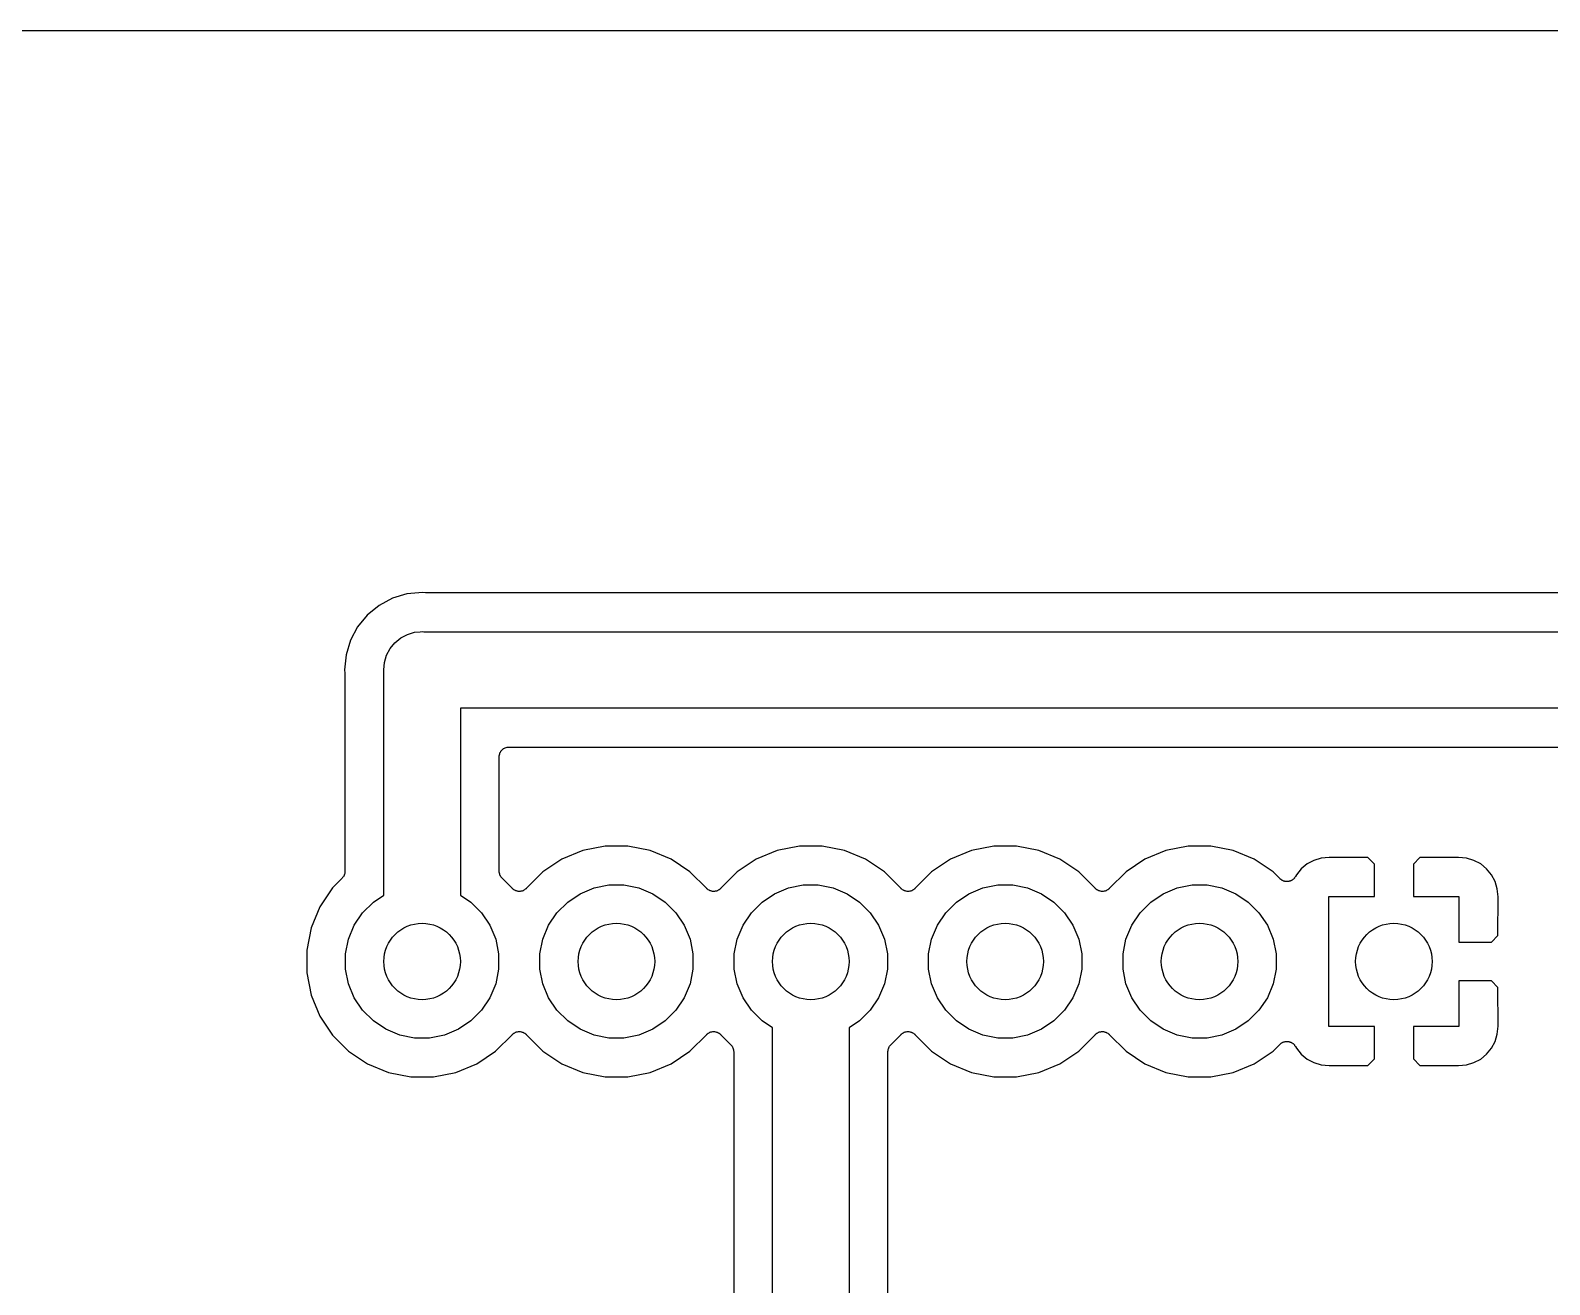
# Model space of a CAD drawing. Extents: x 191 to 259.8, y -137.9 to -38.6.
# Drawn here: x 218.4 to 238.25, y -55.02 to -38.63 of the extents above; entities that cross this region are included whole.
import ezdxf

# ---------------------------------------------------------------- set-up
doc = ezdxf.new("R2010")
doc.units = 0
doc.layers.add('BLACK', color=7, linetype='CONTINUOUS')

msp = doc.modelspace()

# ---------------------------------------------------------------- linework, layer by layer
at = {"layer": 'BLACK', "linetype": 'CONTINUOUS'}
for p, q in [((191.16, -38.633), (259.69, -38.633)), ((223.132, -46.0542), (222.957, -46.1478)), ((223.322, -45.9966), (223.132, -46.0542)), ((223.477, -45.9814), (223.322, -45.9966)), ((223.52, -45.9771), (223.477, -45.9814)), ((223.563, -45.9814), (223.52, -45.9771)), ((223.569, -45.9814), (223.563, -45.9814)), ((223.574, -45.982), (223.569, -45.9814)), ((223.576, -45.982), (223.574, -45.982)), ((252.674, -45.982), (223.576, -45.982)), ((222.957, -46.1478), (222.804, -46.2738)), ((222.678, -46.4273), (222.584, -46.6024)), ((222.804, -46.2738), (222.678, -46.4273)), ((222.584, -46.6024), (222.527, -46.7924)), ((223.102, -46.7109), (223.165, -46.6347)), ((223.165, -46.6347), (223.241, -46.5723)), ((223.241, -46.5723), (223.328, -46.5258)), ((223.328, -46.5258), (223.422, -46.4972)), ((223.422, -46.4972), (223.495, -46.49)), ((223.495, -46.49), (223.52, -46.4876)), ((223.52, -46.4876), (223.545, -46.49)), ((223.545, -46.49), (252.705, -46.49)), ((222.527, -46.7924), (222.507, -46.99)), ((223.027, -46.892), (223.056, -46.7977)), ((223.056, -46.7977), (223.102, -46.7109)), ((222.507, -46.99), (222.511, -47.0333)), ((222.511, -47.0333), (222.512, -47.0351)), ((222.512, -47.0351), (222.511, -47.0404)), ((222.511, -47.0404), (222.512, -47.0458)), ((222.512, -47.0458), (222.512, -49.6228)), ((223.018, -46.99), (223.027, -46.892)), ((223.02, -47.0146), (223.018, -46.99)), ((223.02, -49.9314), (223.02, -47.0146)), ((252.23, -47.49), (224.02, -47.49)), ((224.02, -47.49), (224.02, -49.9314)), ((224.55, -48.0532), (224.558, -48.0441)), ((224.558, -48.0441), (224.566, -48.0349)), ((224.566, -48.0343), (224.575, -48.0268)), ((224.566, -48.0346), (224.566, -48.0343)), ((224.566, -48.0349), (224.566, -48.0346)), ((224.575, -48.0268), (224.585, -48.0192)), ((224.585, -48.0187), (224.596, -48.0132)), ((224.585, -48.019), (224.585, -48.0187)), ((224.585, -48.0192), (224.585, -48.019)), ((224.596, -48.0132), (224.607, -48.0076)), ((224.607, -48.0072), (224.619, -48.0039)), ((224.607, -48.0075), (224.607, -48.0072)), ((224.607, -48.0076), (224.607, -48.0075)), ((224.619, -48.0039), (224.63, -48.0004)), ((224.63, -48.0004), (224.631, -48.0004)), ((224.631, -48.0003), (224.643, -47.9992)), ((224.631, -48.0004), (224.631, -48.0003)), ((224.643, -47.9992), (224.655, -47.998)), ((224.655, -47.998), (251.595, -47.998)), ((224.528, -48.1232), (224.529, -48.1113)), ((224.528, -48.1241), (224.528, -48.1232)), ((224.528, -48.125), (224.528, -48.1241)), ((224.528, -48.1241), (224.528, -48.1241)), ((224.528, -48.1241), (224.528, -48.1241)), ((224.528, -49.6228), (224.528, -48.125)), ((224.529, -48.1113), (224.531, -48.0995)), ((224.531, -48.0986), (224.534, -48.0872)), ((224.531, -48.099), (224.531, -48.0986)), ((224.531, -48.0995), (224.531, -48.099)), ((224.534, -48.0872), (224.538, -48.0758)), ((224.538, -48.075), (224.544, -48.0645)), ((224.538, -48.0754), (224.538, -48.075)), ((224.538, -48.0758), (224.538, -48.0754)), ((224.544, -48.0645), (224.55, -48.054)), ((224.55, -48.0536), (224.55, -48.0532)), ((224.55, -48.054), (224.55, -48.0536)), ((225.62, -49.35), (225.346, -49.4636)), ((225.911, -49.292), (225.62, -49.35)), ((226.209, -49.292), (225.911, -49.292)), ((226.5, -49.35), (226.209, -49.292)), ((226.774, -49.4636), (226.5, -49.35)), ((228.16, -49.35), (227.886, -49.4636)), ((228.451, -49.292), (228.16, -49.35)), ((228.749, -49.292), (228.451, -49.292)), ((229.04, -49.35), (228.749, -49.292)), ((229.314, -49.4636), (229.04, -49.35)), ((230.7, -49.35), (230.426, -49.4636)), ((230.991, -49.292), (230.7, -49.35)), ((231.289, -49.292), (230.991, -49.292)), ((231.58, -49.35), (231.289, -49.292)), ((231.854, -49.4636), (231.58, -49.35)), ((233.24, -49.35), (232.966, -49.4636)), ((233.531, -49.292), (233.24, -49.35)), ((233.829, -49.292), (233.531, -49.292)), ((234.12, -49.35), (233.829, -49.292)), ((234.394, -49.4636), (234.12, -49.35)), ((222.512, -49.6245), (222.511, -49.6362)), ((222.512, -49.6228), (222.512, -49.6232)), ((222.512, -49.6232), (222.512, -49.6232)), ((222.512, -49.6232), (222.512, -49.6232)), ((222.512, -49.6232), (222.512, -49.6245)), ((224.529, -49.6344), (224.528, -49.6228)), ((225.099, -49.6287), (224.88, -49.8473)), ((225.346, -49.4636), (225.099, -49.6287)), ((227.021, -49.6287), (226.774, -49.4636)), ((227.24, -49.8476), (227.021, -49.6287)), ((227.639, -49.6287), (227.42, -49.8473)), ((227.886, -49.4636), (227.639, -49.6287)), ((229.561, -49.6287), (229.314, -49.4636)), ((229.78, -49.8476), (229.561, -49.6287)), ((230.179, -49.6287), (229.96, -49.8473)), ((230.426, -49.4636), (230.179, -49.6287)), ((232.101, -49.6287), (231.854, -49.4636)), ((232.32, -49.8476), (232.101, -49.6287)), ((232.719, -49.6287), (232.5, -49.8473)), ((232.966, -49.4636), (232.719, -49.6287)), ((234.641, -49.6287), (234.394, -49.4636)), ((234.732, -49.719), (234.641, -49.6287)), ((235.009, -49.5891), (234.946, -49.6664)), ((235.086, -49.5256), (235.009, -49.5891)), ((235.175, -49.4784), (235.086, -49.5256)), ((235.27, -49.4494), (235.175, -49.4784)), ((235.376, -49.439), (235.27, -49.4494)), ((235.881, -49.4417), (235.376, -49.439)), ((235.966, -49.5264), (235.881, -49.4417)), ((235.966, -49.95), (235.966, -49.5264)), ((236.559, -49.4417), (236.474, -49.5264)), ((236.474, -49.5264), (236.474, -49.95)), ((237.064, -49.439), (236.559, -49.4417)), ((237.17, -49.4493), (237.064, -49.439)), ((237.265, -49.4784), (237.17, -49.4493)), ((237.354, -49.5256), (237.265, -49.4784)), ((237.431, -49.5891), (237.354, -49.5256)), ((237.494, -49.6664), (237.431, -49.5891)), ((222.475, -49.7126), (222.349, -49.8387)), ((222.482, -49.7035), (222.475, -49.7126)), ((222.49, -49.6945), (222.482, -49.7035)), ((222.491, -49.6934), (222.49, -49.6939)), ((222.49, -49.6939), (222.49, -49.6945)), ((222.496, -49.6831), (222.491, -49.6934)), ((222.502, -49.6728), (222.496, -49.6831)), ((222.506, -49.6603), (222.502, -49.6716)), ((222.502, -49.6716), (222.502, -49.6722)), ((222.502, -49.6722), (222.502, -49.6728)), ((222.509, -49.6492), (222.506, -49.6603)), ((222.511, -49.6362), (222.509, -49.6479)), ((222.509, -49.6479), (222.509, -49.6485)), ((222.509, -49.6485), (222.509, -49.6492)), ((224.53, -49.6461), (224.529, -49.6344)), ((224.53, -49.6468), (224.53, -49.6461)), ((224.53, -49.6474), (224.53, -49.6468)), ((224.534, -49.6586), (224.53, -49.6474)), ((224.537, -49.6699), (224.534, -49.6586)), ((224.537, -49.6705), (224.537, -49.6699)), ((224.538, -49.6712), (224.537, -49.6705)), ((224.543, -49.6815), (224.538, -49.6712)), ((224.548, -49.6919), (224.543, -49.6815)), ((224.549, -49.6925), (224.548, -49.6919)), ((224.549, -49.693), (224.549, -49.6925)), ((224.557, -49.7021), (224.549, -49.693)), ((224.564, -49.7113), (224.557, -49.7021)), ((224.565, -49.7122), (224.564, -49.7113)), ((224.565, -49.7123), (224.565, -49.7122)), ((224.565, -49.7122), (224.565, -49.7122)), ((224.565, -49.7126), (224.565, -49.7123)), ((224.7, -49.8475), (224.565, -49.7126)), ((225.768, -49.8384), (225.962, -49.8)), ((225.962, -49.8), (226.158, -49.8)), ((226.158, -49.8), (226.352, -49.8384)), ((228.308, -49.8384), (228.502, -49.8)), ((228.502, -49.8), (228.698, -49.8)), ((228.698, -49.8), (228.892, -49.8384)), ((230.848, -49.8384), (231.042, -49.8)), ((231.042, -49.8), (231.238, -49.8)), ((231.238, -49.8), (231.432, -49.8384)), ((233.388, -49.8384), (233.582, -49.8)), ((233.582, -49.8), (233.778, -49.8)), ((233.778, -49.8), (233.972, -49.8384)), ((234.736, -49.7227), (234.732, -49.719)), ((234.74, -49.7269), (234.736, -49.7227)), ((234.746, -49.7306), (234.74, -49.7269)), ((234.751, -49.7347), (234.746, -49.7306)), ((234.756, -49.7375), (234.751, -49.7347)), ((234.761, -49.7408), (234.756, -49.7375)), ((234.767, -49.7434), (234.761, -49.7408)), ((234.773, -49.7465), (234.767, -49.7434)), ((234.778, -49.7482), (234.773, -49.7465)), ((234.784, -49.7504), (234.778, -49.7482)), ((234.79, -49.7518), (234.784, -49.7504)), ((234.796, -49.7537), (234.79, -49.7518)), ((234.802, -49.7543), (234.796, -49.7537)), ((234.808, -49.7555), (234.802, -49.7543)), ((234.814, -49.7555), (234.808, -49.7555)), ((234.821, -49.7562), (234.814, -49.7555)), ((234.827, -49.7557), (234.821, -49.7562)), ((234.833, -49.7557), (234.827, -49.7557)), ((234.839, -49.7545), (234.833, -49.7557)), ((234.846, -49.7539), (234.839, -49.7545)), ((234.851, -49.7522), (234.846, -49.7539)), ((234.857, -49.7511), (234.851, -49.7522)), ((234.863, -49.7487), (234.857, -49.7511)), ((234.869, -49.7468), (234.863, -49.7487)), ((234.875, -49.7441), (234.869, -49.7468)), ((234.88, -49.7419), (234.875, -49.7441)), ((234.886, -49.7383), (234.88, -49.7419)), ((234.891, -49.7352), (234.886, -49.7383)), ((234.896, -49.7316), (234.891, -49.7352)), ((234.901, -49.7284), (234.896, -49.7316)), ((234.906, -49.7238), (234.901, -49.7284)), ((234.911, -49.7196), (234.906, -49.7238)), ((234.914, -49.7151), (234.911, -49.7196)), ((234.919, -49.7111), (234.914, -49.7151)), ((234.922, -49.7056), (234.919, -49.7111)), ((234.926, -49.7006), (234.922, -49.7056)), ((234.929, -49.6955), (234.926, -49.7006)), ((234.933, -49.6906), (234.929, -49.6955)), ((234.946, -49.6664), (234.933, -49.6891)), ((234.933, -49.6891), (234.933, -49.6906)), ((237.542, -49.7547), (237.494, -49.6664)), ((237.571, -49.8504), (237.542, -49.7547)), ((222.349, -49.8387), (222.184, -50.0857)), ((222.743, -50.1625), (222.883, -50.0232)), ((222.883, -50.0232), (223.02, -49.9314)), ((224.02, -49.9314), (224.157, -50.0232)), ((224.157, -50.0232), (224.297, -50.1625)), ((224.701, -49.848), (224.7, -49.8475)), ((224.701, -49.8485), (224.701, -49.848)), ((224.709, -49.8552), (224.701, -49.8485)), ((224.718, -49.8621), (224.709, -49.8552)), ((224.718, -49.8625), (224.718, -49.8621)), ((224.719, -49.8628), (224.718, -49.8625)), ((224.719, -49.863), (224.719, -49.8628)), ((224.719, -49.8633), (224.719, -49.863)), ((224.72, -49.8636), (224.719, -49.8633)), ((224.72, -49.864), (224.72, -49.8636)), ((224.73, -49.869), (224.72, -49.864)), ((224.739, -49.8742), (224.73, -49.869)), ((224.74, -49.8744), (224.739, -49.8742)), ((224.74, -49.8747), (224.74, -49.8744)), ((224.741, -49.8748), (224.74, -49.8747)), ((224.741, -49.875), (224.741, -49.8748)), ((224.742, -49.8752), (224.741, -49.875)), ((224.742, -49.8755), (224.742, -49.8752)), ((224.753, -49.8785), (224.742, -49.8755)), ((224.763, -49.8818), (224.753, -49.8785)), ((224.764, -49.8819), (224.763, -49.8818)), ((224.764, -49.8821), (224.764, -49.8819)), ((224.765, -49.8822), (224.764, -49.8821)), ((224.764, -49.8821), (224.764, -49.8821)), ((224.765, -49.8823), (224.765, -49.8822)), ((224.766, -49.8825), (224.765, -49.8823)), ((224.777, -49.8835), (224.766, -49.8825)), ((224.787, -49.8847), (224.777, -49.8835)), ((224.788, -49.8847), (224.787, -49.8847)), ((224.789, -49.8847), (224.788, -49.8847)), ((224.79, -49.8847), (224.789, -49.8847)), ((224.789, -49.8847), (224.789, -49.8847)), ((224.791, -49.8848), (224.79, -49.8847)), ((224.79, -49.8847), (224.79, -49.8847)), ((224.801, -49.8837), (224.791, -49.8848)), ((224.812, -49.8828), (224.801, -49.8837)), ((224.813, -49.8826), (224.812, -49.8828)), ((224.814, -49.8825), (224.813, -49.8826)), ((224.813, -49.8826), (224.813, -49.8826)), ((224.815, -49.8823), (224.814, -49.8824)), ((224.814, -49.8824), (224.814, -49.8825)), ((224.826, -49.879), (224.815, -49.8822)), ((224.815, -49.8822), (224.815, -49.8823)), ((224.836, -49.8762), (224.826, -49.879)), ((224.837, -49.8758), (224.836, -49.8762)), ((224.838, -49.8754), (224.837, -49.8757)), ((224.837, -49.8757), (224.837, -49.8758)), ((224.839, -49.8749), (224.838, -49.8751)), ((224.838, -49.8751), (224.838, -49.8753)), ((224.838, -49.8753), (224.838, -49.8754)), ((224.849, -49.8698), (224.839, -49.8749)), ((224.858, -49.865), (224.849, -49.8698)), ((224.859, -49.8645), (224.858, -49.865)), ((224.86, -49.8639), (224.859, -49.8643)), ((224.859, -49.8643), (224.859, -49.8645)), ((224.861, -49.8631), (224.86, -49.8634)), ((224.86, -49.8634), (224.86, -49.8638)), ((224.86, -49.8638), (224.86, -49.8639)), ((224.869, -49.8563), (224.861, -49.8631)), ((224.878, -49.8497), (224.869, -49.8563)), ((224.879, -49.8488), (224.878, -49.8492)), ((224.878, -49.8492), (224.878, -49.8497)), ((224.88, -49.8476), (224.879, -49.8488)), ((224.88, -49.8473), (224.88, -49.8473)), ((224.88, -49.8473), (224.88, -49.8473)), ((224.88, -49.8473), (224.88, -49.8476)), ((225.283, -50.1625), (225.423, -50.0232)), ((225.423, -50.0232), (225.586, -49.9138)), ((225.586, -49.9138), (225.768, -49.8384)), ((226.352, -49.8384), (226.534, -49.9138)), ((226.534, -49.9138), (226.697, -50.0232)), ((226.697, -50.0232), (226.837, -50.1625)), ((227.241, -49.848), (227.24, -49.8476)), ((227.241, -49.8485), (227.241, -49.848)), ((227.249, -49.8552), (227.241, -49.8485)), ((227.258, -49.8621), (227.249, -49.8552)), ((227.258, -49.8625), (227.258, -49.8621)), ((227.259, -49.8628), (227.258, -49.8625)), ((227.259, -49.863), (227.259, -49.8628)), ((227.259, -49.8633), (227.259, -49.863)), ((227.26, -49.8636), (227.259, -49.8633)), ((227.26, -49.864), (227.26, -49.8636)), ((227.27, -49.869), (227.26, -49.864)), ((227.279, -49.8742), (227.27, -49.869)), ((227.28, -49.8744), (227.279, -49.8742)), ((227.28, -49.8747), (227.28, -49.8744)), ((227.281, -49.8748), (227.28, -49.8747)), ((227.281, -49.875), (227.281, -49.8748)), ((227.282, -49.8752), (227.281, -49.875)), ((227.282, -49.8755), (227.282, -49.8752)), ((227.293, -49.8785), (227.282, -49.8755)), ((227.303, -49.8818), (227.293, -49.8785)), ((227.304, -49.8819), (227.303, -49.8818)), ((227.304, -49.8821), (227.304, -49.8819)), ((227.305, -49.8822), (227.304, -49.8821)), ((227.304, -49.8821), (227.304, -49.8821)), ((227.305, -49.8823), (227.305, -49.8822)), ((227.306, -49.8825), (227.305, -49.8823)), ((227.317, -49.8835), (227.306, -49.8825)), ((227.327, -49.8847), (227.317, -49.8835)), ((227.328, -49.8847), (227.327, -49.8847)), ((227.329, -49.8847), (227.328, -49.8847)), ((227.33, -49.8847), (227.329, -49.8847)), ((227.329, -49.8847), (227.329, -49.8847)), ((227.331, -49.8848), (227.33, -49.8847)), ((227.33, -49.8847), (227.33, -49.8847)), ((227.341, -49.8837), (227.331, -49.8848)), ((227.352, -49.8828), (227.341, -49.8837)), ((227.353, -49.8826), (227.352, -49.8828)), ((227.354, -49.8825), (227.353, -49.8826)), ((227.353, -49.8826), (227.353, -49.8826)), ((227.355, -49.8823), (227.354, -49.8824)), ((227.354, -49.8824), (227.354, -49.8825)), ((227.366, -49.879), (227.355, -49.8822)), ((227.355, -49.8822), (227.355, -49.8823)), ((227.376, -49.8762), (227.366, -49.879)), ((227.377, -49.8758), (227.376, -49.8762)), ((227.378, -49.8754), (227.377, -49.8757)), ((227.377, -49.8757), (227.377, -49.8758)), ((227.379, -49.8749), (227.378, -49.8751)), ((227.378, -49.8751), (227.378, -49.8753)), ((227.378, -49.8753), (227.378, -49.8754)), ((227.389, -49.8698), (227.379, -49.8749)), ((227.398, -49.865), (227.389, -49.8698)), ((227.399, -49.8645), (227.398, -49.865)), ((227.4, -49.8639), (227.399, -49.8643)), ((227.399, -49.8643), (227.399, -49.8645)), ((227.401, -49.8631), (227.4, -49.8634)), ((227.4, -49.8634), (227.4, -49.8638)), ((227.4, -49.8638), (227.4, -49.8639)), ((227.409, -49.8563), (227.401, -49.8631)), ((227.418, -49.8497), (227.409, -49.8563)), ((227.419, -49.8488), (227.418, -49.8492)), ((227.418, -49.8492), (227.418, -49.8497)), ((227.42, -49.8476), (227.419, -49.8488)), ((227.42, -49.8473), (227.42, -49.8473)), ((227.42, -49.8473), (227.42, -49.8473)), ((227.42, -49.8473), (227.42, -49.8476)), ((227.823, -50.1625), (227.963, -50.0232)), ((227.963, -50.0232), (228.126, -49.9138)), ((228.126, -49.9138), (228.308, -49.8384)), ((228.892, -49.8384), (229.074, -49.9138)), ((229.074, -49.9138), (229.237, -50.0232)), ((229.237, -50.0232), (229.377, -50.1625)), ((229.781, -49.848), (229.78, -49.8476)), ((229.781, -49.8485), (229.781, -49.848)), ((229.789, -49.8552), (229.781, -49.8485)), ((229.798, -49.8621), (229.789, -49.8552)), ((229.798, -49.8625), (229.798, -49.8621)), ((229.799, -49.8628), (229.798, -49.8625)), ((229.799, -49.863), (229.799, -49.8628)), ((229.799, -49.8633), (229.799, -49.863)), ((229.8, -49.8636), (229.799, -49.8633)), ((229.8, -49.864), (229.8, -49.8636)), ((229.81, -49.869), (229.8, -49.864)), ((229.819, -49.8742), (229.81, -49.869)), ((229.82, -49.8744), (229.819, -49.8742)), ((229.82, -49.8747), (229.82, -49.8744)), ((229.821, -49.8748), (229.82, -49.8747)), ((229.821, -49.875), (229.821, -49.8748)), ((229.822, -49.8752), (229.821, -49.875)), ((229.822, -49.8755), (229.822, -49.8752)), ((229.833, -49.8785), (229.822, -49.8755)), ((229.843, -49.8818), (229.833, -49.8785)), ((229.844, -49.8819), (229.843, -49.8818)), ((229.844, -49.8821), (229.844, -49.8819)), ((229.845, -49.8822), (229.844, -49.8821)), ((229.844, -49.8821), (229.844, -49.8821)), ((229.845, -49.8823), (229.845, -49.8822)), ((229.846, -49.8825), (229.845, -49.8823)), ((229.857, -49.8835), (229.846, -49.8825)), ((229.867, -49.8847), (229.857, -49.8835)), ((229.868, -49.8847), (229.867, -49.8847)), ((229.869, -49.8847), (229.868, -49.8847)), ((229.87, -49.8847), (229.869, -49.8847)), ((229.869, -49.8847), (229.869, -49.8847)), ((229.871, -49.8848), (229.87, -49.8847)), ((229.87, -49.8847), (229.87, -49.8847)), ((229.881, -49.8837), (229.871, -49.8848)), ((229.892, -49.8828), (229.881, -49.8837)), ((229.893, -49.8826), (229.892, -49.8828)), ((229.894, -49.8825), (229.893, -49.8826)), ((229.893, -49.8826), (229.893, -49.8826)), ((229.895, -49.8823), (229.894, -49.8824)), ((229.894, -49.8824), (229.894, -49.8825)), ((229.906, -49.879), (229.895, -49.8822)), ((229.895, -49.8822), (229.895, -49.8823)), ((229.916, -49.8762), (229.906, -49.879)), ((229.917, -49.8758), (229.916, -49.8762)), ((229.918, -49.8754), (229.917, -49.8757)), ((229.917, -49.8757), (229.917, -49.8758)), ((229.919, -49.8749), (229.918, -49.8751)), ((229.918, -49.8751), (229.918, -49.8753)), ((229.918, -49.8753), (229.918, -49.8754)), ((229.929, -49.8698), (229.919, -49.8749)), ((229.938, -49.865), (229.929, -49.8698)), ((229.939, -49.8645), (229.938, -49.865)), ((229.94, -49.8639), (229.939, -49.8643)), ((229.939, -49.8643), (229.939, -49.8645)), ((229.941, -49.8631), (229.94, -49.8634)), ((229.94, -49.8634), (229.94, -49.8638)), ((229.94, -49.8638), (229.94, -49.8639)), ((229.949, -49.8563), (229.941, -49.8631)), ((229.958, -49.8497), (229.949, -49.8563)), ((229.959, -49.8488), (229.958, -49.8492)), ((229.958, -49.8492), (229.958, -49.8497)), ((229.96, -49.8476), (229.959, -49.8488)), ((229.96, -49.8473), (229.96, -49.8473)), ((229.96, -49.8473), (229.96, -49.8473)), ((229.96, -49.8473), (229.96, -49.8476)), ((230.363, -50.1625), (230.503, -50.0232)), ((230.503, -50.0232), (230.666, -49.9138)), ((230.666, -49.9138), (230.848, -49.8384)), ((231.432, -49.8384), (231.614, -49.9138)), ((231.614, -49.9138), (231.777, -50.0232)), ((231.777, -50.0232), (231.917, -50.1625)), ((232.321, -49.848), (232.32, -49.8476)), ((232.321, -49.8485), (232.321, -49.848)), ((232.329, -49.8552), (232.321, -49.8485)), ((232.338, -49.8621), (232.329, -49.8552)), ((232.338, -49.8625), (232.338, -49.8621)), ((232.339, -49.8628), (232.338, -49.8625)), ((232.339, -49.863), (232.339, -49.8628)), ((232.339, -49.8633), (232.339, -49.863)), ((232.34, -49.8636), (232.339, -49.8633)), ((232.34, -49.864), (232.34, -49.8636)), ((232.35, -49.869), (232.34, -49.864)), ((232.359, -49.8742), (232.35, -49.869)), ((232.36, -49.8744), (232.359, -49.8742)), ((232.36, -49.8747), (232.36, -49.8744)), ((232.361, -49.8748), (232.36, -49.8747)), ((232.361, -49.875), (232.361, -49.8748)), ((232.362, -49.8752), (232.361, -49.875)), ((232.362, -49.8755), (232.362, -49.8752)), ((232.373, -49.8785), (232.362, -49.8755)), ((232.383, -49.8818), (232.373, -49.8785)), ((232.384, -49.8819), (232.383, -49.8818)), ((232.384, -49.8821), (232.384, -49.8819)), ((232.385, -49.8822), (232.384, -49.8821)), ((232.384, -49.8821), (232.384, -49.8821)), ((232.385, -49.8823), (232.385, -49.8822)), ((232.386, -49.8825), (232.385, -49.8823)), ((232.397, -49.8835), (232.386, -49.8825)), ((232.407, -49.8847), (232.397, -49.8835)), ((232.408, -49.8847), (232.407, -49.8847)), ((232.409, -49.8847), (232.408, -49.8847)), ((232.41, -49.8847), (232.409, -49.8847)), ((232.409, -49.8847), (232.409, -49.8847)), ((232.411, -49.8848), (232.41, -49.8847)), ((232.41, -49.8847), (232.41, -49.8847)), ((232.421, -49.8837), (232.411, -49.8848)), ((232.432, -49.8828), (232.421, -49.8837)), ((232.433, -49.8826), (232.432, -49.8828)), ((232.434, -49.8825), (232.433, -49.8826)), ((232.433, -49.8826), (232.433, -49.8826)), ((232.435, -49.8823), (232.434, -49.8824)), ((232.434, -49.8824), (232.434, -49.8825)), ((232.446, -49.879), (232.435, -49.8822)), ((232.435, -49.8822), (232.435, -49.8823)), ((232.456, -49.8762), (232.446, -49.879)), ((232.457, -49.8758), (232.456, -49.8762)), ((232.458, -49.8754), (232.457, -49.8757)), ((232.457, -49.8757), (232.457, -49.8758)), ((232.459, -49.8749), (232.458, -49.8751)), ((232.458, -49.8751), (232.458, -49.8753)), ((232.458, -49.8753), (232.458, -49.8754)), ((232.469, -49.8698), (232.459, -49.8749)), ((232.478, -49.865), (232.469, -49.8698)), ((232.479, -49.8645), (232.478, -49.865)), ((232.48, -49.8639), (232.479, -49.8643)), ((232.479, -49.8643), (232.479, -49.8645)), ((232.481, -49.8631), (232.48, -49.8634)), ((232.48, -49.8634), (232.48, -49.8638)), ((232.48, -49.8638), (232.48, -49.8639)), ((232.489, -49.8563), (232.481, -49.8631)), ((232.498, -49.8497), (232.489, -49.8563)), ((232.499, -49.8488), (232.498, -49.8492)), ((232.498, -49.8492), (232.498, -49.8497)), ((232.5, -49.8476), (232.499, -49.8488)), ((232.5, -49.8473), (232.5, -49.8473)), ((232.5, -49.8473), (232.5, -49.8473)), ((232.5, -49.8473), (232.5, -49.8476)), ((232.903, -50.1625), (233.043, -50.0232)), ((233.043, -50.0232), (233.206, -49.9138)), ((233.206, -49.9138), (233.388, -49.8384)), ((233.972, -49.8384), (234.154, -49.9138)), ((234.154, -49.9138), (234.317, -50.0232)), ((234.317, -50.0232), (234.457, -50.1625)), ((235.37, -51.65), (235.37, -49.95)), ((235.37, -49.95), (235.966, -49.95)), ((236.474, -49.95), (237.07, -49.95)), ((237.07, -49.95), (237.07, -50.546)), ((237.581, -49.9559), (237.571, -49.8504)), ((237.578, -50.4614), (237.581, -49.9559)), ((222.184, -50.0857), (222.07, -50.3601)), ((222.634, -50.3263), (222.743, -50.1625)), ((224.297, -50.1625), (224.406, -50.3263)), ((225.174, -50.3263), (225.283, -50.1625)), ((226.837, -50.1625), (226.946, -50.3263)), ((227.714, -50.3263), (227.823, -50.1625)), ((229.377, -50.1625), (229.486, -50.3263)), ((230.254, -50.3263), (230.363, -50.1625)), ((231.917, -50.1625), (232.026, -50.3263)), ((232.794, -50.3263), (232.903, -50.1625)), ((234.457, -50.1625), (234.566, -50.3263)), ((222.07, -50.3601), (222.012, -50.6515)), ((222.558, -50.5083), (222.634, -50.3263)), ((224.406, -50.3263), (224.482, -50.5083)), ((225.098, -50.5083), (225.174, -50.3263)), ((226.946, -50.3263), (227.022, -50.5083)), ((227.638, -50.5083), (227.714, -50.3263)), ((229.486, -50.3263), (229.562, -50.5083)), ((230.178, -50.5083), (230.254, -50.3263)), ((232.026, -50.3263), (232.102, -50.5083)), ((232.718, -50.5083), (232.794, -50.3263)), ((234.566, -50.3263), (234.642, -50.5083)), ((222.52, -50.7015), (222.558, -50.5083)), ((224.482, -50.5083), (224.52, -50.7015)), ((225.06, -50.7015), (225.098, -50.5083)), ((227.022, -50.5083), (227.06, -50.7015)), ((227.6, -50.7015), (227.638, -50.5083)), ((229.562, -50.5083), (229.6, -50.7015)), ((230.14, -50.7015), (230.178, -50.5083)), ((232.102, -50.5083), (232.14, -50.7015)), ((232.68, -50.7015), (232.718, -50.5083)), ((234.642, -50.5083), (234.68, -50.7015)), ((237.07, -50.546), (237.494, -50.546)), ((237.494, -50.546), (237.578, -50.4614)), ((222.012, -50.6515), (222.012, -50.9485)), ((222.52, -50.8985), (222.52, -50.7015)), ((224.52, -50.7015), (224.52, -50.8985)), ((225.06, -50.8985), (225.06, -50.7015)), ((227.06, -50.7015), (227.06, -50.8985)), ((227.6, -50.8985), (227.6, -50.7015)), ((229.6, -50.7015), (229.6, -50.8985)), ((230.14, -50.8985), (230.14, -50.7015)), ((232.14, -50.7015), (232.14, -50.8985)), ((232.68, -50.8985), (232.68, -50.7015)), ((234.68, -50.7015), (234.68, -50.8985)), ((222.012, -50.9485), (222.07, -51.2399)), ((222.558, -51.0917), (222.52, -50.8985)), ((224.52, -50.8985), (224.482, -51.0917)), ((225.098, -51.0917), (225.06, -50.8985)), ((227.06, -50.8985), (227.022, -51.0917)), ((227.638, -51.0917), (227.6, -50.8985)), ((229.6, -50.8985), (229.562, -51.0917)), ((230.178, -51.0917), (230.14, -50.8985)), ((232.14, -50.8985), (232.102, -51.0917)), ((232.718, -51.0917), (232.68, -50.8985)), ((234.68, -50.8985), (234.642, -51.0917)), ((222.634, -51.2737), (222.558, -51.0917)), ((224.482, -51.0917), (224.406, -51.2737)), ((225.174, -51.2737), (225.098, -51.0917)), ((227.022, -51.0917), (226.946, -51.2737)), ((227.714, -51.2737), (227.638, -51.0917)), ((229.562, -51.0917), (229.486, -51.2737)), ((230.254, -51.2737), (230.178, -51.0917)), ((232.102, -51.0917), (232.026, -51.2737)), ((232.794, -51.2737), (232.718, -51.0917)), ((234.642, -51.0917), (234.566, -51.2737)), ((237.07, -51.054), (237.07, -51.65)), ((237.494, -51.054), (237.07, -51.054)), ((237.578, -51.1386), (237.494, -51.054)), ((237.581, -51.6441), (237.578, -51.1386)), ((222.07, -51.2399), (222.184, -51.5143)), ((222.743, -51.4375), (222.634, -51.2737)), ((224.406, -51.2737), (224.297, -51.4375)), ((225.283, -51.4375), (225.174, -51.2737)), ((226.946, -51.2737), (226.837, -51.4375)), ((227.823, -51.4375), (227.714, -51.2737)), ((229.486, -51.2737), (229.377, -51.4375)), ((230.363, -51.4375), (230.254, -51.2737)), ((232.026, -51.2737), (231.917, -51.4375)), ((232.903, -51.4375), (232.794, -51.2737)), ((234.566, -51.2737), (234.457, -51.4375)), ((222.184, -51.5143), (222.349, -51.7613)), ((222.883, -51.5768), (222.743, -51.4375)), ((223.046, -51.6862), (222.883, -51.5768)), ((224.157, -51.5768), (223.994, -51.6862)), ((224.297, -51.4375), (224.157, -51.5768)), ((225.423, -51.5768), (225.283, -51.4375)), ((225.586, -51.6862), (225.423, -51.5768)), ((226.697, -51.5768), (226.534, -51.6862)), ((226.837, -51.4375), (226.697, -51.5768)), ((227.963, -51.5768), (227.823, -51.4375)), ((228.1, -51.6686), (227.963, -51.5768)), ((229.237, -51.5768), (229.1, -51.6686)), ((229.377, -51.4375), (229.237, -51.5768)), ((230.503, -51.5768), (230.363, -51.4375)), ((230.666, -51.6862), (230.503, -51.5768)), ((231.777, -51.5768), (231.614, -51.6862)), ((231.917, -51.4375), (231.777, -51.5768)), ((233.043, -51.5768), (232.903, -51.4375)), ((233.206, -51.6862), (233.043, -51.5768)), ((234.317, -51.5768), (234.154, -51.6862)), ((234.457, -51.4375), (234.317, -51.5768)), ((222.349, -51.7613), (222.559, -51.9713)), ((223.228, -51.7616), (223.046, -51.6862)), ((223.422, -51.8), (223.228, -51.7616)), ((223.618, -51.8), (223.422, -51.8)), ((223.812, -51.7616), (223.618, -51.8)), ((223.994, -51.6862), (223.812, -51.7616)), ((224.481, -51.9713), (224.7, -51.7527)), ((224.7, -51.7524), (224.701, -51.7512)), ((224.7, -51.7527), (224.7, -51.7524)), ((224.7, -51.7527), (224.7, -51.7527)), ((224.7, -51.7527), (224.7, -51.7527)), ((224.701, -51.7512), (224.702, -51.7508)), ((224.702, -51.7503), (224.711, -51.7437)), ((224.702, -51.7508), (224.702, -51.7503)), ((224.711, -51.7437), (224.719, -51.7369)), ((224.719, -51.7369), (224.72, -51.7366)), ((224.72, -51.7361), (224.721, -51.7357)), ((224.72, -51.7362), (224.72, -51.7361)), ((224.72, -51.7366), (224.72, -51.7362)), ((224.721, -51.7355), (224.722, -51.735)), ((224.721, -51.7357), (224.721, -51.7355)), ((224.722, -51.735), (224.731, -51.7302)), ((224.731, -51.7302), (224.741, -51.7251)), ((224.741, -51.7251), (224.742, -51.7249)), ((224.742, -51.7246), (224.743, -51.7243)), ((224.742, -51.7247), (224.742, -51.7246)), ((224.742, -51.7249), (224.742, -51.7247)), ((224.743, -51.7242), (224.744, -51.7238)), ((224.743, -51.7243), (224.743, -51.7242)), ((224.744, -51.7238), (224.754, -51.721)), ((224.754, -51.721), (224.765, -51.7178)), ((224.765, -51.7177), (224.766, -51.7176)), ((224.765, -51.7178), (224.765, -51.7177)), ((224.766, -51.7175), (224.767, -51.7174)), ((224.766, -51.7176), (224.766, -51.7175)), ((224.767, -51.7174), (224.768, -51.7172)), ((224.767, -51.7174), (224.767, -51.7174)), ((224.768, -51.7172), (224.779, -51.7163)), ((224.779, -51.7163), (224.789, -51.7152)), ((224.789, -51.7152), (224.79, -51.7153)), ((224.79, -51.7153), (224.79, -51.7153)), ((224.79, -51.7153), (224.791, -51.7153)), ((224.791, -51.7153), (224.791, -51.7153)), ((224.791, -51.7153), (224.792, -51.7153)), ((224.792, -51.7153), (224.793, -51.7153)), ((224.793, -51.7153), (224.803, -51.7165)), ((224.803, -51.7165), (224.814, -51.7175)), ((224.814, -51.7175), (224.815, -51.7177)), ((224.815, -51.7177), (224.815, -51.7178)), ((224.815, -51.7178), (224.816, -51.7179)), ((224.816, -51.7179), (224.816, -51.7179)), ((224.816, -51.7179), (224.816, -51.7181)), ((224.816, -51.7181), (224.817, -51.7182)), ((224.817, -51.7182), (224.827, -51.7215)), ((224.827, -51.7215), (224.838, -51.7245)), ((224.838, -51.7245), (224.838, -51.7248)), ((224.838, -51.7248), (224.839, -51.725)), ((224.839, -51.725), (224.839, -51.7252)), ((224.839, -51.7252), (224.84, -51.7253)), ((224.84, -51.7253), (224.84, -51.7256)), ((224.84, -51.7256), (224.841, -51.7258)), ((224.841, -51.7258), (224.85, -51.731)), ((224.85, -51.731), (224.86, -51.736)), ((224.86, -51.736), (224.86, -51.7364)), ((224.86, -51.7364), (224.861, -51.7367)), ((224.861, -51.7367), (224.861, -51.737)), ((224.861, -51.737), (224.861, -51.7372)), ((224.861, -51.7372), (224.862, -51.7375)), ((224.862, -51.7375), (224.862, -51.7379)), ((224.862, -51.7379), (224.871, -51.7448)), ((224.871, -51.7448), (224.879, -51.7515)), ((224.879, -51.7515), (224.879, -51.752)), ((224.879, -51.752), (224.88, -51.7524)), ((224.88, -51.7524), (225.099, -51.9713)), ((225.768, -51.7616), (225.586, -51.6862)), ((225.962, -51.8), (225.768, -51.7616)), ((226.158, -51.8), (225.962, -51.8)), ((226.352, -51.7616), (226.158, -51.8)), ((226.534, -51.6862), (226.352, -51.7616)), ((227.021, -51.9713), (227.24, -51.7527)), ((227.24, -51.7524), (227.241, -51.7512)), ((227.24, -51.7527), (227.24, -51.7524)), ((227.24, -51.7527), (227.24, -51.7527)), ((227.24, -51.7527), (227.24, -51.7527)), ((227.241, -51.7512), (227.242, -51.7508)), ((227.242, -51.7503), (227.251, -51.7437)), ((227.242, -51.7508), (227.242, -51.7503)), ((227.251, -51.7437), (227.259, -51.7369)), ((227.259, -51.7369), (227.26, -51.7366)), ((227.26, -51.7361), (227.261, -51.7357)), ((227.26, -51.7362), (227.26, -51.7361)), ((227.26, -51.7366), (227.26, -51.7362)), ((227.261, -51.7355), (227.262, -51.735)), ((227.261, -51.7357), (227.261, -51.7355)), ((227.262, -51.735), (227.271, -51.7302)), ((227.271, -51.7302), (227.281, -51.7251)), ((227.281, -51.7251), (227.282, -51.7249)), ((227.282, -51.7246), (227.283, -51.7243)), ((227.282, -51.7247), (227.282, -51.7246)), ((227.282, -51.7249), (227.282, -51.7247)), ((227.283, -51.7242), (227.284, -51.7238)), ((227.283, -51.7243), (227.283, -51.7242)), ((227.284, -51.7238), (227.294, -51.721)), ((227.294, -51.721), (227.305, -51.7178)), ((227.305, -51.7177), (227.306, -51.7176)), ((227.305, -51.7178), (227.305, -51.7177)), ((227.306, -51.7175), (227.307, -51.7174)), ((227.306, -51.7176), (227.306, -51.7175)), ((227.307, -51.7174), (227.308, -51.7172)), ((227.307, -51.7174), (227.307, -51.7174)), ((227.308, -51.7172), (227.319, -51.7163)), ((227.319, -51.7163), (227.329, -51.7152)), ((227.329, -51.7152), (227.33, -51.7153)), ((227.33, -51.7153), (227.33, -51.7153)), ((227.33, -51.7153), (227.331, -51.7153)), ((227.331, -51.7153), (227.331, -51.7153)), ((227.331, -51.7153), (227.332, -51.7153)), ((227.332, -51.7153), (227.333, -51.7153)), ((227.333, -51.7153), (227.343, -51.7165)), ((227.343, -51.7165), (227.354, -51.7175)), ((227.354, -51.7175), (227.355, -51.7177)), ((227.355, -51.7177), (227.355, -51.7178)), ((227.355, -51.7178), (227.356, -51.7179)), ((227.356, -51.7179), (227.356, -51.7179)), ((227.356, -51.7179), (227.356, -51.7181)), ((227.356, -51.7181), (227.357, -51.7182)), ((227.357, -51.7182), (227.367, -51.7215)), ((227.367, -51.7215), (227.378, -51.7245)), ((227.378, -51.7245), (227.378, -51.7248)), ((227.378, -51.7248), (227.379, -51.725)), ((227.379, -51.725), (227.379, -51.7252)), ((227.379, -51.7252), (227.38, -51.7253)), ((227.38, -51.7253), (227.38, -51.7256)), ((227.38, -51.7256), (227.381, -51.7258)), ((227.381, -51.7258), (227.39, -51.731)), ((227.39, -51.731), (227.4, -51.736)), ((227.4, -51.736), (227.4, -51.7364)), ((227.4, -51.7364), (227.401, -51.7367)), ((227.401, -51.7367), (227.401, -51.737)), ((227.401, -51.737), (227.401, -51.7372)), ((227.401, -51.7372), (227.402, -51.7375)), ((227.402, -51.7375), (227.402, -51.7379)), ((227.402, -51.7379), (227.411, -51.7448)), ((227.411, -51.7448), (227.419, -51.7515)), ((227.419, -51.7515), (227.419, -51.752)), ((227.419, -51.752), (227.42, -51.7524)), ((227.42, -51.7524), (227.555, -51.8874)), ((228.1, -58.2129), (228.1, -51.6686)), ((229.1, -51.6686), (229.1, -58.3954)), ((229.645, -51.8874), (229.78, -51.7527)), ((229.78, -51.7524), (229.781, -51.7512)), ((229.78, -51.7527), (229.78, -51.7524)), ((229.78, -51.7527), (229.78, -51.7527)), ((229.78, -51.7527), (229.78, -51.7527)), ((229.781, -51.7512), (229.782, -51.7508)), ((229.782, -51.7503), (229.791, -51.7437)), ((229.782, -51.7508), (229.782, -51.7503)), ((229.791, -51.7437), (229.799, -51.7369)), ((229.799, -51.7369), (229.8, -51.7366)), ((229.8, -51.7361), (229.801, -51.7357)), ((229.8, -51.7362), (229.8, -51.7361)), ((229.8, -51.7366), (229.8, -51.7362)), ((229.801, -51.7355), (229.802, -51.735)), ((229.801, -51.7357), (229.801, -51.7355)), ((229.802, -51.735), (229.811, -51.7302)), ((229.811, -51.7302), (229.821, -51.7251)), ((229.821, -51.7251), (229.822, -51.7249)), ((229.822, -51.7246), (229.823, -51.7243)), ((229.822, -51.7247), (229.822, -51.7246)), ((229.822, -51.7249), (229.822, -51.7247)), ((229.823, -51.7242), (229.824, -51.7238)), ((229.823, -51.7243), (229.823, -51.7242)), ((229.824, -51.7238), (229.834, -51.721)), ((229.834, -51.721), (229.845, -51.7178)), ((229.845, -51.7177), (229.846, -51.7176)), ((229.845, -51.7178), (229.845, -51.7177)), ((229.846, -51.7175), (229.847, -51.7174)), ((229.846, -51.7176), (229.846, -51.7175)), ((229.847, -51.7174), (229.848, -51.7172)), ((229.847, -51.7174), (229.847, -51.7174)), ((229.848, -51.7172), (229.859, -51.7163)), ((229.859, -51.7163), (229.869, -51.7152)), ((229.869, -51.7152), (229.87, -51.7153)), ((229.87, -51.7153), (229.87, -51.7153)), ((229.87, -51.7153), (229.871, -51.7153)), ((229.871, -51.7153), (229.871, -51.7153)), ((229.871, -51.7153), (229.872, -51.7153)), ((229.872, -51.7153), (229.873, -51.7153)), ((229.873, -51.7153), (229.883, -51.7165)), ((229.883, -51.7165), (229.894, -51.7175)), ((229.894, -51.7175), (229.895, -51.7177)), ((229.895, -51.7177), (229.895, -51.7178)), ((229.895, -51.7178), (229.896, -51.7179)), ((229.896, -51.7179), (229.896, -51.7179)), ((229.896, -51.7179), (229.896, -51.7181)), ((229.896, -51.7181), (229.897, -51.7182)), ((229.897, -51.7182), (229.907, -51.7215)), ((229.907, -51.7215), (229.918, -51.7245)), ((229.918, -51.7245), (229.918, -51.7248)), ((229.918, -51.7248), (229.919, -51.725)), ((229.919, -51.725), (229.919, -51.7252)), ((229.919, -51.7252), (229.92, -51.7253)), ((229.92, -51.7253), (229.92, -51.7256)), ((229.92, -51.7256), (229.921, -51.7258)), ((229.921, -51.7258), (229.93, -51.731)), ((229.93, -51.731), (229.94, -51.736)), ((229.94, -51.736), (229.94, -51.7364)), ((229.94, -51.7364), (229.941, -51.7367)), ((229.941, -51.7367), (229.941, -51.737)), ((229.941, -51.737), (229.941, -51.7372)), ((229.941, -51.7372), (229.942, -51.7375)), ((229.942, -51.7375), (229.942, -51.7379)), ((229.942, -51.7379), (229.951, -51.7448)), ((229.951, -51.7448), (229.959, -51.7515)), ((229.959, -51.7515), (229.959, -51.752)), ((229.959, -51.752), (229.96, -51.7524)), ((229.96, -51.7524), (230.179, -51.9713)), ((230.848, -51.7616), (230.666, -51.6862)), ((231.042, -51.8), (230.848, -51.7616)), ((231.238, -51.8), (231.042, -51.8)), ((231.432, -51.7616), (231.238, -51.8)), ((231.614, -51.6862), (231.432, -51.7616)), ((232.101, -51.9713), (232.32, -51.7527)), ((232.32, -51.7524), (232.321, -51.7512)), ((232.32, -51.7527), (232.32, -51.7524)), ((232.32, -51.7527), (232.32, -51.7527)), ((232.32, -51.7527), (232.32, -51.7527)), ((232.321, -51.7512), (232.322, -51.7508)), ((232.322, -51.7503), (232.331, -51.7437)), ((232.322, -51.7508), (232.322, -51.7503)), ((232.331, -51.7437), (232.339, -51.7369)), ((232.339, -51.7369), (232.34, -51.7366)), ((232.34, -51.7361), (232.341, -51.7357)), ((232.34, -51.7362), (232.34, -51.7361)), ((232.34, -51.7366), (232.34, -51.7362)), ((232.341, -51.7355), (232.342, -51.735)), ((232.341, -51.7357), (232.341, -51.7355)), ((232.342, -51.735), (232.351, -51.7302)), ((232.351, -51.7302), (232.361, -51.7251)), ((232.361, -51.7251), (232.362, -51.7249)), ((232.362, -51.7246), (232.363, -51.7243)), ((232.362, -51.7247), (232.362, -51.7246)), ((232.362, -51.7249), (232.362, -51.7247)), ((232.363, -51.7242), (232.364, -51.7238)), ((232.363, -51.7243), (232.363, -51.7242)), ((232.364, -51.7238), (232.374, -51.721)), ((232.374, -51.721), (232.385, -51.7178)), ((232.385, -51.7177), (232.386, -51.7176)), ((232.385, -51.7178), (232.385, -51.7177)), ((232.386, -51.7175), (232.387, -51.7174)), ((232.386, -51.7176), (232.386, -51.7175)), ((232.387, -51.7174), (232.388, -51.7172)), ((232.387, -51.7174), (232.387, -51.7174)), ((232.388, -51.7172), (232.399, -51.7163)), ((232.399, -51.7163), (232.409, -51.7152)), ((232.409, -51.7152), (232.41, -51.7153)), ((232.41, -51.7153), (232.41, -51.7153)), ((232.41, -51.7153), (232.411, -51.7153)), ((232.411, -51.7153), (232.411, -51.7153)), ((232.411, -51.7153), (232.412, -51.7153)), ((232.412, -51.7153), (232.413, -51.7153)), ((232.413, -51.7153), (232.423, -51.7165)), ((232.423, -51.7165), (232.434, -51.7175)), ((232.434, -51.7175), (232.435, -51.7177)), ((232.435, -51.7177), (232.435, -51.7178)), ((232.435, -51.7178), (232.436, -51.7179)), ((232.436, -51.7179), (232.436, -51.7179)), ((232.436, -51.7179), (232.436, -51.7181)), ((232.436, -51.7181), (232.437, -51.7182)), ((232.437, -51.7182), (232.447, -51.7215)), ((232.447, -51.7215), (232.458, -51.7245)), ((232.458, -51.7245), (232.458, -51.7248)), ((232.458, -51.7248), (232.459, -51.725)), ((232.459, -51.725), (232.459, -51.7252)), ((232.459, -51.7252), (232.46, -51.7253)), ((232.46, -51.7253), (232.46, -51.7256)), ((232.46, -51.7256), (232.461, -51.7258)), ((232.461, -51.7258), (232.47, -51.731)), ((232.47, -51.731), (232.48, -51.736)), ((232.48, -51.736), (232.48, -51.7364)), ((232.48, -51.7364), (232.481, -51.7367)), ((232.481, -51.7367), (232.481, -51.737)), ((232.481, -51.737), (232.481, -51.7372)), ((232.481, -51.7372), (232.482, -51.7375)), ((232.482, -51.7375), (232.482, -51.7379)), ((232.482, -51.7379), (232.491, -51.7448)), ((232.491, -51.7448), (232.499, -51.7515)), ((232.499, -51.7515), (232.499, -51.752)), ((232.499, -51.752), (232.5, -51.7524)), ((232.5, -51.7524), (232.719, -51.9713)), ((233.388, -51.7616), (233.206, -51.6862)), ((233.582, -51.8), (233.388, -51.7616)), ((233.778, -51.8), (233.582, -51.8)), ((233.972, -51.7616), (233.778, -51.8)), ((234.154, -51.6862), (233.972, -51.7616)), ((235.966, -51.65), (235.37, -51.65)), ((235.966, -52.0736), (235.966, -51.65)), ((237.07, -51.65), (236.474, -51.65)), ((236.474, -51.65), (236.474, -52.0736)), ((237.542, -51.8453), (237.571, -51.7496)), ((237.571, -51.7496), (237.581, -51.6441)), ((222.559, -51.9713), (222.806, -52.1364)), ((224.234, -52.1364), (224.481, -51.9713)), ((225.099, -51.9713), (225.346, -52.1364)), ((226.774, -52.1364), (227.021, -51.9713)), ((227.555, -51.8874), (227.555, -51.8877)), ((227.555, -51.8877), (227.555, -51.8877)), ((227.555, -51.8877), (227.555, -51.8878)), ((227.555, -51.8878), (227.556, -51.8887)), ((227.556, -51.8887), (227.563, -51.8979)), ((227.563, -51.8979), (227.571, -51.907)), ((227.571, -51.907), (227.571, -51.9075)), ((227.571, -51.9075), (227.572, -51.9081)), ((227.572, -51.9081), (227.577, -51.9185)), ((227.577, -51.9185), (227.582, -51.9288)), ((227.582, -51.9288), (227.583, -51.9295)), ((227.583, -51.9295), (227.583, -51.9301)), ((227.583, -51.9301), (227.586, -51.9414)), ((227.586, -51.9414), (227.59, -51.9526)), ((227.59, -51.9526), (227.59, -51.9532)), ((227.59, -51.9532), (227.59, -51.9539)), ((227.59, -51.9539), (227.591, -51.9655)), ((227.591, -51.9655), (227.592, -51.9772)), ((227.592, -51.9772), (227.592, -57.9499)), ((229.608, -51.9755), (229.609, -51.9638)), ((229.608, -51.9768), (229.608, -51.9755)), ((229.608, -51.9772), (229.608, -51.9768)), ((229.608, -51.9768), (229.608, -51.9768)), ((229.608, -51.9768), (229.608, -51.9768)), ((229.608, -58.3642), (229.608, -51.9772)), ((229.609, -51.9638), (229.611, -51.9521)), ((229.611, -51.9508), (229.614, -51.9396)), ((229.611, -51.9515), (229.611, -51.9508)), ((229.611, -51.9521), (229.611, -51.9515)), ((229.614, -51.9396), (229.618, -51.9284)), ((229.618, -51.9272), (229.624, -51.9169)), ((229.618, -51.9278), (229.618, -51.9272)), ((229.618, -51.9284), (229.618, -51.9278)), ((229.624, -51.9169), (229.629, -51.9066)), ((229.629, -51.9066), (229.63, -51.9061)), ((229.63, -51.9055), (229.638, -51.8965)), ((229.63, -51.9061), (229.63, -51.9055)), ((229.638, -51.8965), (229.645, -51.8874)), ((230.179, -51.9713), (230.426, -52.1364)), ((231.854, -52.1364), (232.101, -51.9713)), ((232.719, -51.9713), (232.966, -52.1364)), ((234.394, -52.1364), (234.641, -51.9713)), ((234.641, -51.9713), (234.732, -51.881)), ((234.732, -51.881), (234.733, -51.8797)), ((234.733, -51.8797), (234.737, -51.8761)), ((234.737, -51.8761), (234.742, -51.872)), ((234.742, -51.872), (234.747, -51.8684)), ((234.747, -51.8684), (234.752, -51.8643)), ((234.752, -51.8643), (234.757, -51.8616)), ((234.757, -51.8616), (234.762, -51.8584)), ((234.762, -51.8584), (234.768, -51.8559)), ((234.768, -51.8559), (234.774, -51.8529)), ((234.774, -51.8529), (234.78, -51.8512)), ((234.78, -51.8512), (234.785, -51.849)), ((234.785, -51.849), (234.792, -51.8478)), ((234.792, -51.8478), (234.798, -51.846)), ((234.798, -51.846), (234.804, -51.8454)), ((234.804, -51.8454), (234.81, -51.8443)), ((234.81, -51.8443), (234.816, -51.8444)), ((234.816, -51.8444), (234.823, -51.8438)), ((234.823, -51.8438), (234.829, -51.8444)), ((234.829, -51.8444), (234.834, -51.8445)), ((234.834, -51.8445), (234.841, -51.8458)), ((234.841, -51.8458), (234.847, -51.8465)), ((234.847, -51.8465), (234.853, -51.8482)), ((234.853, -51.8482), (234.859, -51.8494)), ((234.859, -51.8494), (234.865, -51.8519)), ((234.865, -51.8519), (234.871, -51.8539)), ((234.871, -51.8539), (234.876, -51.8567)), ((234.876, -51.8567), (234.882, -51.8589)), ((234.882, -51.8589), (234.887, -51.8626)), ((234.887, -51.8626), (234.893, -51.8658)), ((234.893, -51.8658), (234.897, -51.8695)), ((234.897, -51.8695), (234.902, -51.8728)), ((234.902, -51.8728), (234.907, -51.8774)), ((234.907, -51.8774), (234.912, -51.8816)), ((234.912, -51.8816), (234.916, -51.8862)), ((234.916, -51.8862), (234.92, -51.8903)), ((234.92, -51.8903), (234.923, -51.8958)), ((234.923, -51.8958), (234.927, -51.9009)), ((234.927, -51.9009), (234.93, -51.9061)), ((234.93, -51.9061), (234.933, -51.9109)), ((234.933, -51.9109), (234.946, -51.9336)), ((234.946, -51.9336), (235.009, -52.0109)), ((235.009, -52.0109), (235.086, -52.0744)), ((237.354, -52.0744), (237.431, -52.0109)), ((237.431, -52.0109), (237.494, -51.9336)), ((237.494, -51.9336), (237.542, -51.8453)), ((222.806, -52.1364), (223.08, -52.25)), ((223.96, -52.25), (224.234, -52.1364)), ((225.346, -52.1364), (225.62, -52.25)), ((226.5, -52.25), (226.774, -52.1364)), ((230.426, -52.1364), (230.7, -52.25)), ((231.58, -52.25), (231.854, -52.1364)), ((232.966, -52.1364), (233.24, -52.25)), ((234.12, -52.25), (234.394, -52.1364)), ((235.086, -52.0744), (235.175, -52.1216)), ((235.175, -52.1216), (235.27, -52.1506)), ((235.27, -52.1506), (235.376, -52.161)), ((235.376, -52.161), (235.881, -52.1583)), ((235.881, -52.1583), (235.966, -52.0736)), ((236.474, -52.0736), (236.559, -52.1583)), ((236.559, -52.1583), (237.064, -52.161)), ((237.064, -52.161), (237.17, -52.1506)), ((237.17, -52.1506), (237.265, -52.1216)), ((237.265, -52.1216), (237.354, -52.0744)), ((223.08, -52.25), (223.371, -52.308)), ((223.371, -52.308), (223.669, -52.308)), ((223.669, -52.308), (223.96, -52.25)), ((225.62, -52.25), (225.911, -52.308)), ((225.911, -52.308), (226.209, -52.308)), ((226.209, -52.308), (226.5, -52.25)), ((230.7, -52.25), (230.991, -52.308)), ((230.991, -52.308), (231.289, -52.308)), ((231.289, -52.308), (231.58, -52.25)), ((233.24, -52.25), (233.531, -52.308)), ((233.531, -52.308), (233.829, -52.308)), ((233.829, -52.308), (234.12, -52.25))]:
    msp.add_line(p, q, dxfattribs=at)
at = {"layer": 'BLACK'}
for centre in [(223.52, -50.8), (226.06, -50.8), (228.6, -50.8), (231.14, -50.8), (233.68, -50.8), (236.22, -50.8)]:
    msp.add_circle(centre, 0.5, dxfattribs=at)

doc.saveas('drawing.dxf')
